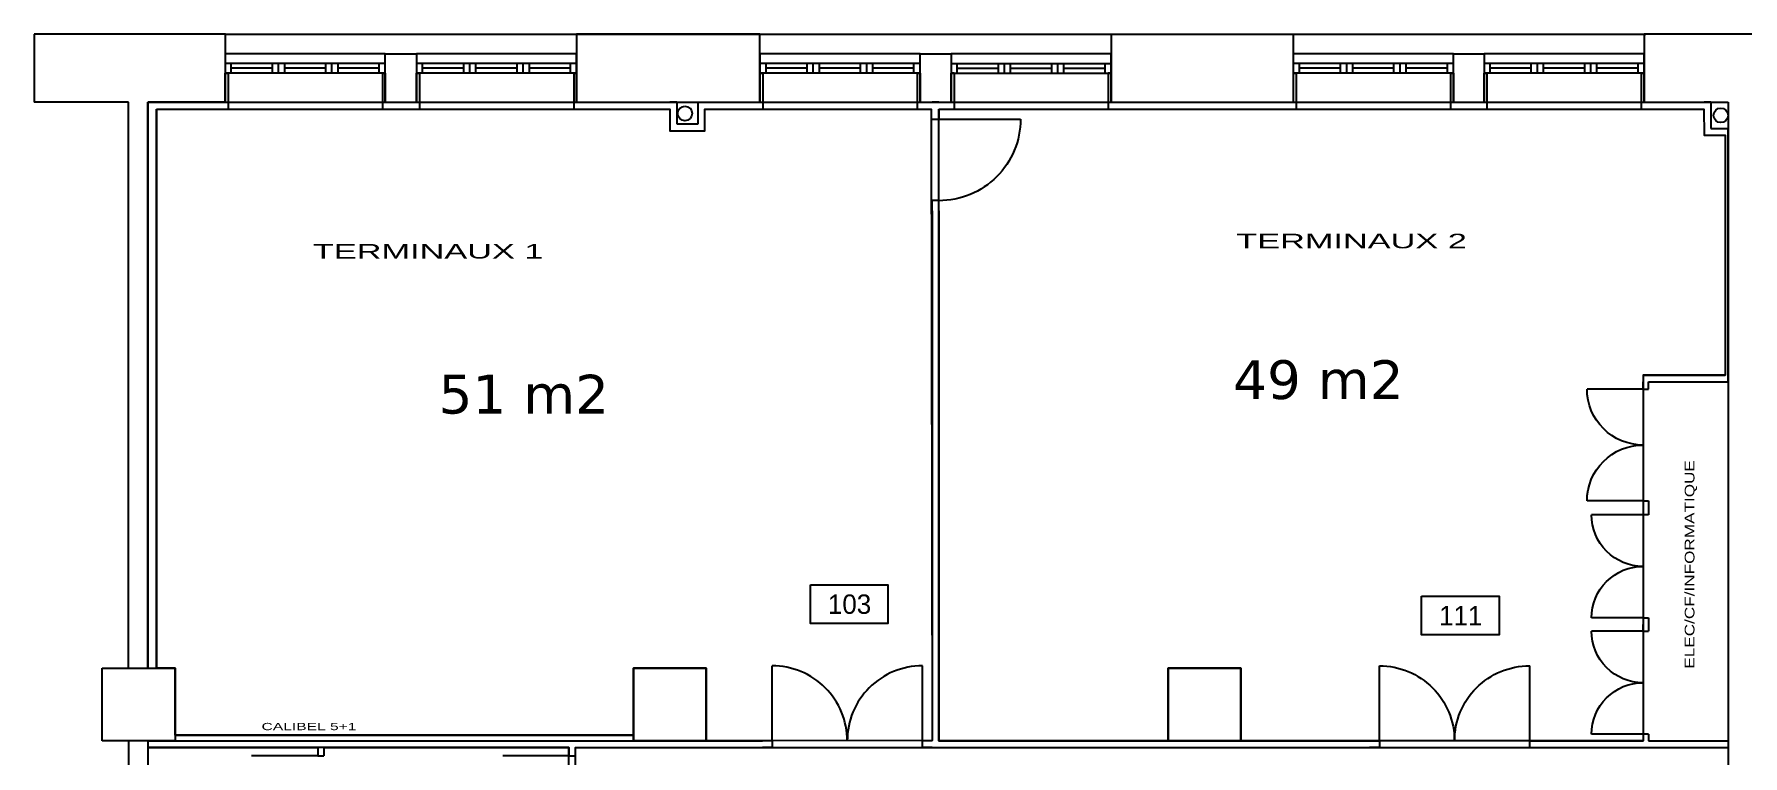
# Model space of a CAD drawing. Extents: x -18.1 to 35.5, y -13.5 to 10.2.
# Drawn here: x -18.12 to -0.51, y 0.5 to 7.95 of the extents above; entities that cross this region are included whole.
import ezdxf

# ---------------------------------------------------------------- set-up
doc = ezdxf.new("R2010")
doc.units = 0
doc.header["$MEASUREMENT"] = 0
doc.linetypes.add('TRAIT_PLEIN', pattern=[0])
for name, color, linetype in [('CAPACITE', 5, 'CONTINUOUS'), ('CLOIS1', 2, 'TRAIT_PLEIN'), ('MURS1', 7, 'TRAIT_PLEIN'), ('PORTE', 3, 'TRAIT_PLEIN'), ('SPACES', 150, 'TRAIT_PLEIN'), ('TEXTES', 6, 'TRAIT_PLEIN'), ('VITRE', 1, 'TRAIT_PLEIN')]:
    doc.layers.add(name, color=color, linetype=linetype)

msp = doc.modelspace()

# ---------------------------------------------------------------- linework, layer by layer
at = {"layer": 'CLOIS1'}
for p, q in [((-16.1254, 7.54472), (-16.1554, 7.54472)), ((-16.1554, 7.54472), (-16.1554, 7.24472)), ((-16.1554, 7.24472), (-16.1554, 7.54472)), ((-16.1554, 7.54472), (-16.1254, 7.54472)), ((-16.1254, 7.54472), (-16.1254, 7.17472)), ((-14.5054, 7.54472), (-14.5354, 7.54472)), ((-14.5354, 7.54472), (-14.5354, 7.17472)), ((-14.5354, 7.54472), (-14.5054, 7.54472)), ((-14.5054, 7.54472), (-14.5054, 7.24472)), ((-14.5054, 7.54472), (-14.5054, 7.24472)), ((-14.1535, 7.54472), (-14.1835, 7.54472)), ((-14.1835, 7.54472), (-14.1835, 7.24472)), ((-14.1835, 7.24472), (-14.1835, 7.54472)), ((-14.1835, 7.54472), (-14.1535, 7.54472)), ((-14.1535, 7.54472), (-14.1535, 7.17472)), ((-12.5335, 7.54472), (-12.5635, 7.54472)), ((-12.5635, 7.54472), (-12.5635, 7.17472)), ((-12.5635, 7.54472), (-12.5335, 7.54472)), ((-12.5335, 7.54472), (-12.5335, 7.24472)), ((-12.5335, 7.54472), (-12.5335, 7.24472)), ((-12.5335, 7.54472), (-12.5335, 7.24472)), ((-10.6135, 7.54472), (-10.6435, 7.54472)), ((-10.6435, 7.54472), (-10.6435, 7.24472)), ((-10.6435, 7.24472), (-10.6435, 7.54472)), ((-10.6435, 7.54472), (-10.6135, 7.54472)), ((-10.6135, 7.54472), (-10.6135, 7.17472)), ((-8.99349, 7.54472), (-9.02349, 7.54472)), ((-9.02349, 7.54472), (-9.02349, 7.17472)), ((-9.02349, 7.54472), (-8.9935, 7.54472)), ((-8.9935, 7.54472), (-8.99349, 7.24472)), ((-8.99349, 7.54472), (-8.99349, 7.24472)), ((-8.6425, 7.54472), (-8.6725, 7.54472)), ((-8.6725, 7.54472), (-8.6725, 7.24472)), ((-8.6725, 7.24472), (-8.6725, 7.54472)), ((-8.6725, 7.54472), (-8.6425, 7.54472)), ((-8.6425, 7.54472), (-8.6425, 7.17472)), ((-7.02249, 7.54472), (-7.05249, 7.54472)), ((-7.05249, 7.54472), (-7.05249, 7.17472)), ((-7.05249, 7.54472), (-7.02249, 7.54472)), ((-7.02249, 7.54472), (-7.02249, 7.24472)), ((-5.14208, 7.24472), (-5.14208, 7.54472)), ((-5.14208, 7.54472), (-5.11492, 7.54472)), ((-5.11492, 7.54472), (-5.11492, 7.17472)), ((-3.49492, 7.54472), (-3.52492, 7.54472)), ((-3.52492, 7.54472), (-3.52492, 7.17472)), ((-3.52492, 7.54472), (-3.49492, 7.54472)), ((-3.49492, 7.54472), (-3.49492, 7.24472)), ((-3.49492, 7.54472), (-3.49492, 7.24472)), ((-3.1493, 7.54472), (-3.1793, 7.54472)), ((-3.1793, 7.54472), (-3.1793, 7.24472)), ((-3.1793, 7.24472), (-3.1793, 7.54472)), ((-3.1793, 7.54472), (-3.1493, 7.54472)), ((-3.1493, 7.54472), (-3.1493, 7.17472)), ((-1.5293, 7.54472), (-1.5593, 7.54472)), ((-1.5593, 7.54472), (-1.5593, 7.17472)), ((-1.5593, 7.54472), (-1.5293, 7.54472)), ((-1.5293, 7.54472), (-1.5293, 7.24472)), ((-1.5293, 7.54472), (-1.52774, 7.24472)), ((-16.95192, 7.24472), (-16.953, 1.40701)), ((-16.95192, 7.24472), (-16.1554, 7.24472)), ((-16.86204, 7.24472), (-16.1554, 7.24472)), ((-14.5054, 7.24472), (-14.1835, 7.24472)), ((-14.5054, 7.24472), (-14.1835, 7.24472)), ((-12.5335, 7.24472), (-11.57285, 7.24472)), ((-12.5335, 7.24472), (-11.50192, 7.24472)), ((-11.50192, 7.24481), (-11.57193, 7.24481)), ((-11.50192, 7.24481), (-11.50192, 7.02095)), ((-11.28169, 7.02095), (-11.28169, 7.24472)), ((-11.28169, 7.24472), (-10.6435, 7.24472)), ((-11.20981, 7.24472), (-10.6435, 7.24472)), ((-8.99349, 7.24472), (-8.86597, 7.24472)), ((-8.99349, 7.24472), (-8.6725, 7.24472)), ((-8.79849, 7.24472), (-8.86849, 7.24472)), ((-8.79895, 7.24472), (-8.6725, 7.24472)), ((-7.02249, 7.24472), (-5.14208, 7.24472)), ((-3.49492, 7.24472), (-3.1793, 7.24472)), ((-3.49492, 7.24472), (-3.1793, 7.24472)), ((-1.5293, 7.24472), (-0.9123, 7.24472)), ((-1.52774, 7.24472), (-0.84115, 7.24481)), ((-0.84115, 7.24481), (-0.91116, 7.24481)), ((-0.84115, 7.24481), (-0.84115, 6.97454)), ((-16.863, 7.17472), (-16.863, 1.40701)), ((-16.863, 7.17472), (-16.1254, 7.17472)), ((-16.1254, 7.17472), (-14.5354, 7.17472)), ((-14.5354, 7.17472), (-14.1535, 7.17472)), ((-14.1535, 7.17472), (-12.5635, 7.17472)), ((-12.5635, 7.17472), (-11.57193, 7.17472)), ((-11.57193, 7.17472), (-11.57193, 6.95095)), ((-11.21169, 6.95095), (-11.21169, 7.17472)), ((-11.21169, 7.17472), (-10.6135, 7.17472)), ((-10.6135, 7.17472), (-9.02349, 7.17472)), ((-9.02349, 7.17472), (-8.87815, 7.17472)), ((-8.87815, 7.17472), (-8.87815, 7.07028)), ((-8.87815, 7.07028), (-8.79849, 7.07028)), ((-8.79849, 7.17472), (-8.6425, 7.17472)), ((-8.79849, 7.17472), (-8.79849, 7.07028)), ((-8.6425, 7.17472), (-7.05249, 7.17472)), ((-7.05249, 7.17472), (-5.11492, 7.17472)), ((-5.11492, 7.17472), (-3.52492, 7.17472)), ((-3.52492, 7.17472), (-3.1493, 7.17472)), ((-3.1493, 7.17472), (-1.5593, 7.17472)), ((-1.5593, 7.17472), (-0.9123, 7.17472)), ((-0.9123, 7.17472), (-0.91116, 6.90454)), ((-11.57193, 6.95095), (-11.21169, 6.95095)), ((-11.50192, 7.02095), (-11.28169, 7.02095)), ((-0.91116, 6.90454), (-0.70865, 6.90454)), ((-0.84115, 6.97454), (-0.66249, 6.97454)), ((-0.70865, 6.90454), (-0.69462, 6.90454)), ((-0.69462, 6.90454), (-0.69462, 4.43038)), ((-0.66249, 4.43038), (-0.66249, 6.97454)), ((-8.79849, 6.22974), (-8.86849, 6.22974)), ((-8.86849, 6.12472), (-8.86849, 6.22974)), ((-8.79849, 6.12472), (-8.79849, 6.22974)), ((-8.86849, 6.12472), (-8.86849, 0.66103)), ((-8.79849, 6.12472), (-8.79849, 0.65701)), ((-1.54078, 4.43038), (-1.54078, 4.36038)), ((-1.54078, 4.43038), (-0.69462, 4.43038)), ((-0.66249, 4.36038), (-0.66249, 4.43038)), ((-1.54051, 4.28552), (-1.54051, 4.36045)), ((-1.54051, 4.28552), (-1.4835, 4.28552)), ((-1.4835, 4.36038), (-0.66249, 4.36038)), ((-1.4835, 4.28552), (-1.4835, 4.36027)), ((-1.54051, 3.13175), (-1.48378, 3.13175)), ((-1.54051, 3.13175), (-1.54051, 2.98818)), ((-1.48378, 3.13175), (-1.4835, 2.98818)), ((-1.4835, 2.98818), (-1.54051, 2.98818)), ((-1.54053, 1.78894), (-1.54053, 1.85718)), ((-1.54053, 1.78818), (-1.4835, 1.78818)), ((-1.54051, 1.92583), (-1.4835, 1.92583)), ((-1.54051, 1.92583), (-1.54051, 1.78894)), ((-1.4835, 1.92583), (-1.4835, 1.78894)), ((-16.953, 1.40701), (-16.863, 1.40701)), ((-16.67249, 0.71701), (-16.67249, 0.65701)), ((-16.67249, 0.71701), (-11.94715, 0.71701)), ((-16.67249, 0.71701), (-16.67249, 0.65701)), ((-11.94715, 0.65701), (-11.94715, 0.71701)), ((-11.94715, 0.71701), (-11.947, 0.65701)), ((-1.4835, 0.72583), (-1.54051, 0.72583)), ((-1.54051, 0.72583), (-1.54051, 0.65701)), ((-1.4835, 0.72583), (-1.4835, 0.65701)), ((-16.95192, 0.65701), (-16.95192, 0.58701)), ((-16.95192, 0.65701), (-11.94715, 0.65701)), ((-16.95192, 0.58701), (-15.20218, 0.58701)), ((-16.94875, 0.65701), (-10.6185, 0.65701)), ((-15.20218, 0.58701), (-15.20218, 0.50246)), ((-15.1377, 0.58701), (-15.1377, 0.50246)), ((-15.1377, 0.58701), (-12.61385, 0.58701)), ((-12.61385, 0.58701), (-12.61385, 0.58701)), ((-12.61385, 0.58701), (-12.61385, 0.50246)), ((-12.54937, 0.58701), (-12.54937, 0.50246)), ((-12.54385, 0.58701), (-10.6185, 0.58701)), ((-12.54385, 0.58701), (-12.54385, 0.58701)), ((-10.51923, 0.65664), (-10.61874, 0.65664)), ((-10.51923, 0.58701), (-10.6185, 0.58701)), ((-10.51923, 0.65664), (-10.51923, 0.58701)), ((-8.96886, 0.58701), (-8.96886, 0.66103)), ((-8.96886, 0.66103), (-8.86849, 0.66103)), ((-8.8685, 0.58701), (-8.96886, 0.58701)), ((-8.8685, 0.58701), (-4.35883, 0.58701)), ((-8.79849, 0.65701), (-4.35883, 0.65701)), ((-6.43683, 0.65701), (-5.68683, 0.65701)), ((-4.35883, 0.65701), (-4.25847, 0.65701)), ((-4.25847, 0.58701), (-4.35883, 0.58701)), ((-4.25847, 0.65701), (-4.25847, 0.58701)), ((-2.7092, 0.65701), (-1.54078, 0.65701)), ((-2.7092, 0.58701), (-2.7092, 0.65701)), ((-2.7092, 0.58701), (-0.66056, 0.58701)), ((-1.4835, 0.65701), (-0.66056, 0.65701)), ((-0.66056, 0.58701), (-0.66056, 0.65701)), ((-15.20218, 0.50246), (-15.1377, 0.50246)), ((-12.61385, 0.50246), (-12.54937, 0.50246))]:
    msp.add_line(p, q, dxfattribs=at)
for centre, start_param, end_param in [((-11.41647, 7.12928), 0.7853981633974576, 7.068583470577043), ((-0.73873, 7.10947), 0.7853981633974506, 7.068583470577037)]:
    msp.add_ellipse(centre, major_axis=(0.05303, 0.05303), ratio=1, start_param=start_param, end_param=end_param, dxfattribs=at)
at = {"layer": 'MURS1'}
for p, q in [((-18.1248, 7.94701), (-18.1248, 7.24472)), ((-16.1535, 7.94701), (-18.1248, 7.94701)), ((-16.1554, 7.94701), (-16.1554, 7.24472)), ((-16.1535, 7.94701), (-12.5335, 7.94701)), ((-12.5335, 7.94701), (-10.6435, 7.94701)), ((-12.5335, 7.94701), (-12.5335, 7.24701)), ((-10.6435, 7.94701), (-12.5335, 7.94701)), ((-10.6435, 7.94701), (-7.02249, 7.94701)), ((-10.6435, 7.24701), (-10.6435, 7.94701)), ((-7.02249, 7.94701), (-7.02249, 7.24701)), ((-7.02249, 7.94701), (-5.14208, 7.94701)), ((-5.14208, 7.94701), (-1.51249, 7.94701)), ((-5.14208, 7.24472), (-5.14208, 7.94701)), ((-1.5293, 7.94701), (-1.5293, 7.24701)), ((1.49751, 7.94701), (-1.5293, 7.94701)), ((-16.1554, 7.74472), (-16.1554, 7.74472)), ((-14.5054, 7.74472), (-16.1554, 7.74472)), ((-14.5054, 7.74472), (-14.1835, 7.74472)), ((-14.5054, 7.24472), (-14.5054, 7.74472)), ((-14.1835, 7.74472), (-14.1835, 7.24472)), ((-12.5335, 7.74472), (-14.1835, 7.74472)), ((-12.5335, 7.24472), (-12.5335, 7.74472)), ((-12.5335, 7.74472), (-12.5335, 7.74472)), ((-12.5335, 7.24472), (-12.5335, 7.74472)), ((-10.6435, 7.74472), (-10.6435, 7.24472)), ((-10.6435, 7.74472), (-10.6435, 7.74472)), ((-10.6435, 7.74472), (-10.6435, 7.24472)), ((-8.9935, 7.74472), (-10.6435, 7.74472)), ((-8.9935, 7.74472), (-8.67249, 7.74472)), ((-8.9935, 7.24472), (-8.9935, 7.74472)), ((-8.67249, 7.74472), (-8.67249, 7.24472)), ((-7.02249, 7.74472), (-8.67249, 7.74472)), ((-7.02249, 7.24472), (-7.02249, 7.74472)), ((-7.02249, 7.74472), (-7.02249, 7.74472)), ((-7.02249, 7.24472), (-7.02249, 7.74472)), ((-5.14492, 7.74472), (-5.14492, 7.74472)), ((-3.49492, 7.74472), (-5.14208, 7.74472)), ((-3.49492, 7.74472), (-3.1793, 7.74472)), ((-3.49492, 7.24472), (-3.49492, 7.74472)), ((-3.1793, 7.74472), (-3.1793, 7.24472)), ((-1.5293, 7.74472), (-3.1793, 7.74472)), ((-1.5293, 7.74472), (-1.52774, 7.74472)), ((-1.5293, 7.24472), (-1.5293, 7.74472)), ((-1.52774, 7.24472), (-1.52774, 7.74472)), ((-17.15192, 7.24472), (-18.1248, 7.24472)), ((-17.15192, 1.40701), (-17.15192, 7.24701)), ((-16.95192, 1.40701), (-16.95192, 7.24472)), ((-16.1554, 7.24472), (-16.95192, 7.24472)), ((-16.1554, 7.24472), (-16.1554, 7.24472)), ((-16.1554, 7.24472), (-14.5054, 7.24472)), ((-14.5054, 7.24472), (-14.1835, 7.24472)), ((-14.1835, 7.24472), (-12.5335, 7.24472)), ((-12.5335, 7.24472), (-12.5335, 7.24472)), ((-12.5335, 7.24472), (-10.6435, 7.24472)), ((-10.6435, 7.24472), (-8.9935, 7.24472)), ((-8.9935, 7.24472), (-8.67249, 7.24472)), ((-8.67249, 7.24472), (-7.02249, 7.24472)), ((-7.02249, 7.24472), (-5.11492, 7.24472)), ((-5.11492, 7.24472), (-3.49492, 7.24472)), ((-3.49492, 7.24472), (-3.1793, 7.24472)), ((-3.1793, 7.24472), (-1.5293, 7.24472)), ((-1.5293, 7.24472), (-1.52774, 7.24472)), ((-1.5293, 7.24472), (-0.66249, 7.24472)), ((-0.66249, 7.24472), (-0.66249, -0.373)), ((-17.42249, 0.65701), (-17.42249, 1.40701)), ((-17.42249, 1.40701), (-16.67249, 1.40701)), ((-17.15192, 1.40701), (-16.95192, 1.40701)), ((-16.67249, 1.40701), (-16.67249, 0.65701)), ((-11.947, 0.65701), (-11.947, 1.40701)), ((-11.947, 1.40701), (-11.197, 1.40701)), ((-11.197, 1.40701), (-11.197, 0.65701)), ((-6.43683, 0.65701), (-6.43683, 1.40701)), ((-6.43683, 1.40701), (-5.68683, 1.40701)), ((-5.68683, 1.40701), (-5.68683, 0.65701)), ((-16.67249, 0.65701), (-17.42249, 0.65701)), ((-16.95192, 0.65701), (-17.15192, 0.65701)), ((-17.15192, 0.65701), (-17.15192, -3.935)), ((-16.95192, 0.65701), (-16.95192, -3.935)), ((-11.197, 0.65701), (-11.947, 0.65701)), ((-5.68683, 0.65701), (-6.43683, 0.65701))]:
    msp.add_line(p, q, dxfattribs=at)
at = {"layer": 'PORTE'}
for p, q in [((-8.79849, 7.07028), (-7.95737, 7.07028)), ((-1.54051, 4.28552), (-2.11767, 4.28552)), ((-1.54051, 3.13175), (-2.11767, 3.13175)), ((-1.54051, 2.98818), (-2.07196, 2.98818)), ((-1.54051, 1.92583), (-2.07196, 1.92583)), ((-1.54051, 1.78894), (-2.07196, 1.78818)), ((-10.51813, 0.65664), (-10.51813, 1.43164)), ((-8.96886, 0.66103), (-8.96886, 1.43164)), ((-4.25847, 0.65701), (-4.25847, 1.43164)), ((-2.7092, 0.65701), (-2.7092, 1.43164)), ((-1.54051, 0.72583), (-2.07196, 0.72583)), ((-15.20218, 0.50246), (-15.88309, 0.50246)), ((-12.61385, 0.50246), (-13.29476, 0.50246))]:
    msp.add_line(p, q, dxfattribs=at)
at = {"layer": 'PORTE', "extrusion": (0, 0, -1)}
for centre, major_axis, start_param, end_param in [((-8.79849, 7.07028), (-0.59476, 0.59476), 2.35619454, 3.9269909), ((-1.54078, 4.28552), (-0.40792, 0.40792), 3.92699082, 5.4977872), ((-1.54078, 3.13175), (0.40792, 0.40792), 3.92699087, 5.49778723), ((-1.54078, 2.98818), (-0.3756, 0.3756), 3.92699082, 5.4977872), ((-1.54078, 1.92583), (-0.3756, 0.3756), 5.4977872, 7.06858356), ((-1.54078, 1.78818), (-0.3756, 0.3756), 3.92699082, 5.4977872), ((-4.25847, 0.65701), (-0.54775, 0.54775), 0.78539822, 2.35619458), ((-2.7092, 0.65701), (0.54775, 0.54775), 3.92699082, 5.4977872), ((-1.54078, 0.72583), (-0.3756, 0.3756), 5.4977872, 7.06858356)]:
    msp.add_ellipse(centre, major_axis=major_axis, ratio=1, start_param=start_param, end_param=end_param, dxfattribs=at)
at = {"layer": 'PORTE'}
for centre, major_axis, start_param, end_param in [((-10.51813, 0.65701), (-0.54775, 0.54775), 3.92699082, 5.4977872), ((-8.96886, 0.65701), (0.54775, 0.54775), 0.78539822, 2.35619458)]:
    msp.add_ellipse(centre, major_axis=major_axis, ratio=1, start_param=start_param, end_param=end_param, dxfattribs=at)
at = {"layer": 'SPACES'}
for points in [[(-16.863, 7.17472), (-11.57193, 7.17472), (-11.57193, 6.95095), (-11.21169, 6.95095), (-11.21169, 7.17472), (-8.87815, 7.17472), (-8.86849, 0.66103), (-10.51813, 0.65664), (-11.197, 0.65701), (-11.197, 1.40701), (-11.947, 1.40701), (-11.947, 0.71701), (-16.67249, 0.71701), (-16.67249, 1.40701), (-16.863, 1.40701), (-16.863, 7.17472)], [(-8.79849, 7.17472), (-0.9123, 7.17472), (-0.91116, 6.90454), (-0.69462, 6.90454), (-0.69462, 4.43038), (-1.54078, 4.43038), (-1.54078, 0.65701), (-5.68683, 0.65701), (-5.68683, 1.40701), (-6.43683, 1.40701), (-6.43683, 0.65701), (-8.79849, 0.65701), (-8.79849, 7.17472)], [(-16.95192, 0.58701), (-16.95192, -0.26299), (-15.20218, -0.26299), (-15.20218, -0.17845), (-15.1377, -0.17798), (-15.1377, -0.91299), (-12.61385, -0.91299), (-12.61385, 0.58701), (-16.95192, 0.58701)], [(-0.66249, 0.58701), (-0.66628, -2.41299), (-1.54078, -2.41299), (-1.54078, -3.33876), (-2.59078, -3.33876), (-2.59078, -2.41299), (-9.27686, -2.41299), (-9.27686, -1.29299), (-11.44685, -1.29299), (-11.44685, -0.90334), (-12.54385, -0.90334), (-12.54385, 0.58701), (-0.66056, 0.58701)]]:
    msp.add_lwpolyline(points, dxfattribs=at)
at = {"layer": 'TEXTES'}
for points in [[(-10.12293, 2.26792), (-9.32447, 2.26792), (-9.32447, 1.86639), (-10.12293, 1.86639)], [(-3.82272, 2.15134), (-3.02425, 2.15134), (-3.02425, 1.74981), (-3.82272, 1.74981)]]:
    msp.add_lwpolyline(points, close=True, dxfattribs=at)
at = {"layer": 'VITRE'}
for p, q in [((-14.50501, 7.64472), (-16.1558, 7.64472)), ((-16.09291, 7.54472), (-16.09291, 7.64472)), ((-15.66842, 7.59472), (-16.09291, 7.59472)), ((-15.66842, 7.54472), (-15.66842, 7.64472)), ((-15.60553, 7.54472), (-15.60553, 7.64472)), ((-15.54265, 7.54472), (-15.54265, 7.64472)), ((-15.11816, 7.59472), (-15.54265, 7.59472)), ((-15.11816, 7.54472), (-15.11816, 7.64472)), ((-15.05527, 7.54472), (-15.05527, 7.64472)), ((-14.99238, 7.54472), (-14.99238, 7.64472)), ((-14.5679, 7.59472), (-14.99238, 7.59472)), ((-14.5679, 7.54472), (-14.5679, 7.64472)), ((-12.53311, 7.64472), (-14.18389, 7.64472)), ((-14.12101, 7.54472), (-14.12101, 7.64472)), ((-13.69652, 7.59472), (-14.12101, 7.59472)), ((-13.69652, 7.54472), (-13.69652, 7.64472)), ((-13.63363, 7.54472), (-13.63363, 7.64472)), ((-13.57075, 7.54472), (-13.57075, 7.64472)), ((-13.14626, 7.59472), (-13.57075, 7.59472)), ((-13.14626, 7.54472), (-13.14626, 7.64472)), ((-13.08337, 7.54472), (-13.08337, 7.64472)), ((-13.02048, 7.54472), (-13.02048, 7.64472)), ((-12.59599, 7.59472), (-13.02048, 7.59472)), ((-12.59599, 7.54472), (-12.59599, 7.64472)), ((-8.9931, 7.64472), (-10.64389, 7.64472)), ((-10.581, 7.54472), (-10.581, 7.64472)), ((-10.15651, 7.59472), (-10.581, 7.59472)), ((-10.15651, 7.54472), (-10.15651, 7.64472)), ((-10.09363, 7.54472), (-10.09363, 7.64472)), ((-10.03074, 7.54472), (-10.03074, 7.64472)), ((-9.60625, 7.59472), (-10.03074, 7.59472)), ((-9.60625, 7.54472), (-9.60625, 7.64472)), ((-9.54336, 7.54472), (-9.54336, 7.64472)), ((-9.48048, 7.54472), (-9.48048, 7.64472)), ((-9.05599, 7.59472), (-9.48048, 7.59472)), ((-9.05599, 7.54472), (-9.05599, 7.64472)), ((-8.67289, 7.64472), (-7.0221, 7.64472)), ((-8.61, 7.54472), (-8.61, 7.64472)), ((-8.61, 7.59472), (-8.18551, 7.59472)), ((-8.18551, 7.54472), (-8.18551, 7.64472)), ((-8.12263, 7.54472), (-8.12263, 7.64472)), ((-8.05974, 7.54472), (-8.05974, 7.64472)), ((-8.05974, 7.59472), (-7.63525, 7.59472)), ((-7.63525, 7.54472), (-7.63525, 7.64472)), ((-7.57236, 7.54472), (-7.57236, 7.64472)), ((-7.50948, 7.54472), (-7.50948, 7.64472)), ((-7.50948, 7.59472), (-7.08499, 7.59472)), ((-7.08499, 7.54472), (-7.08499, 7.64472)), ((-3.49453, 7.64472), (-5.14208, 7.64472)), ((-5.08243, 7.54472), (-5.08243, 7.64472)), ((-4.65794, 7.59472), (-5.08243, 7.59472)), ((-4.65794, 7.54472), (-4.65794, 7.64472)), ((-4.59505, 7.54472), (-4.59505, 7.64472)), ((-4.53217, 7.54472), (-4.53217, 7.64472)), ((-4.10768, 7.59472), (-4.53217, 7.59472)), ((-4.10768, 7.54472), (-4.10768, 7.64472)), ((-4.04479, 7.54472), (-4.04479, 7.64472)), ((-3.9819, 7.54472), (-3.9819, 7.64472)), ((-3.55742, 7.59472), (-3.9819, 7.59472)), ((-3.55742, 7.54472), (-3.55742, 7.64472)), ((-1.52891, 7.64472), (-3.17969, 7.64472)), ((-3.11681, 7.54472), (-3.11681, 7.64472)), ((-2.69232, 7.59472), (-3.11681, 7.59472)), ((-2.69232, 7.54472), (-2.69232, 7.64472)), ((-2.62943, 7.54472), (-2.62943, 7.64472)), ((-2.56654, 7.54472), (-2.56654, 7.64472)), ((-2.14206, 7.59472), (-2.56654, 7.59472)), ((-2.14206, 7.54472), (-2.14206, 7.64472)), ((-2.07917, 7.54472), (-2.07917, 7.64472)), ((-2.01628, 7.54472), (-2.01628, 7.64472)), ((-1.59179, 7.59472), (-2.01628, 7.59472)), ((-1.59179, 7.54472), (-1.59179, 7.64472)), ((-14.5054, 7.54472), (-16.1554, 7.54472)), ((-12.5335, 7.54472), (-14.1835, 7.54472)), ((-8.9935, 7.54472), (-10.6435, 7.54472)), ((-8.6725, 7.54472), (-7.02249, 7.54472)), ((-3.49492, 7.54472), (-5.14208, 7.54472)), ((-1.5293, 7.54472), (-3.1793, 7.54472))]:
    msp.add_line(p, q, dxfattribs=at)

# ---------------------------------------------------------------- texts
at = {"layer": 'CAPACITE', "char_height": 0.4, "width": 2.812594, "attachment_point": 1}
for s, insert in [('{\\fVerdana|b0|i0|c0|p34;49 m2}', (-5.76548, 4.58341)), ('{\\fVerdana|b0|i0|c0|p34;51 m2}', (-13.95605, 4.43363))]:
    msp.add_mtext(s, dxfattribs=dict(at, insert=insert))
at = {"layer": 'TEXTES'}
for s, height, width, p in [('TERMINAUX 2', 0.15, 1.762667, (-5.73363, 5.738)), ('TERMINAUX 1', 0.15, 1.762667, (-15.25203, 5.63224)), ('CALIBEL 5+1', 0.075, 1.602424, (-15.78083, 0.76728))]:
    msp.add_text(s, height=height, dxfattribs=dict(at, width=width)).set_placement(p)
at = {"layer": 'TEXTES', "width": 1.322}
msp.add_text('ELEC/CF/INFORMATIQUE', height=0.1, rotation=90.000003, dxfattribs=at).set_placement((-1.01056, 1.40177))
at = {"layer": 'TEXTES', "char_height": 0.2, "width": 0.775, "attachment_point": 5}
for s, insert in [('103', (-9.71977, 2.06585)), ('111', (-3.41956, 1.94927))]:
    msp.add_mtext(s, dxfattribs=dict(at, insert=insert))

doc.saveas('drawing.dxf')
